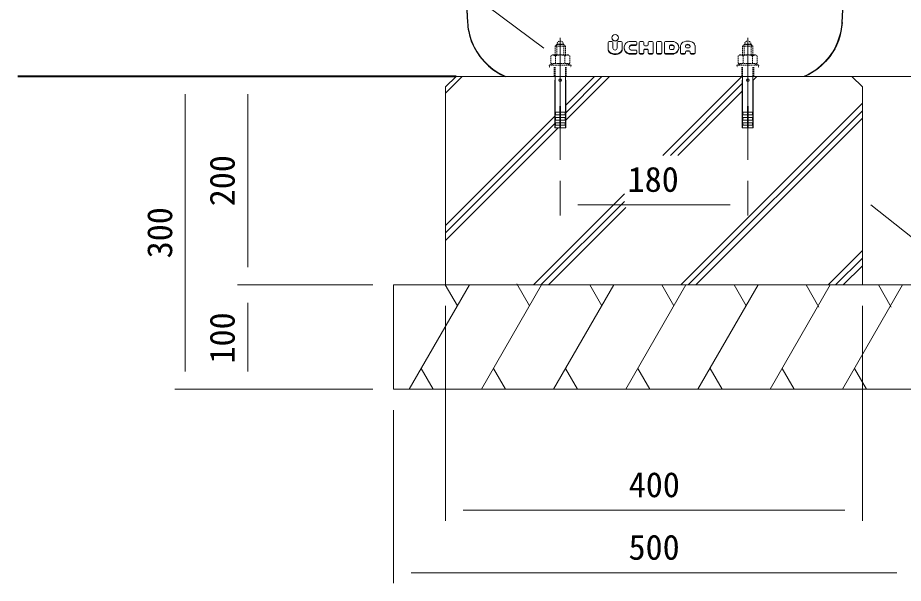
# Model space of a CAD drawing. Units: millimetres, scale not verified. Extents: x -2100 to 2100, y -1485 to 1485.
# Drawn here: x 403 to 1253, y -317 to 226 of the extents above; entities that cross this region are included whole.
import ezdxf
from ezdxf.enums import TextEntityAlignment as Align

# ---------------------------------------------------------------- set-up
doc = ezdxf.new("R2010")
doc.units = ezdxf.units.MM
doc.header["$LTSCALE"] = 5
doc.header["$PDMODE"] = 32
doc.header["$PDSIZE"] = 2.5
doc.linetypes.add('USER1', pattern=[50.8, 31.75, -6.35, 6.35, -6.35])
doc.linetypes.add('USER2', pattern=[0.375, 0.25, -0.125])
for name, color, linetype, lineweight in [('0-8_D-STR-STR1', 4, 'Continuous', 13), ('0-A_D-STR', 1, 'Continuous', 18), ('0-B_D-BMK', 2, 'USER1', 13), ('0-C_D-STR-HIDDEN', 2, 'USER2', 13), ('0-D_D-STR-HTXT', 7, 'Continuous', 13), ('1-1_AM_5', 7, 'Continuous', 13)]:
    doc.layers.add(name, color=color, linetype=linetype, lineweight=lineweight)
doc.styles.add('ＭＳ ゴシック', font='')
doc.styles.get('ＭＳ ゴシック').set_extended_font_data('MS Gothic')

msp = doc.modelspace()

# ---------------------------------------------------------------- linework, layer by layer
at = {"layer": '0-8_D-STR-STR1'}
for p, q in [((813.526, 153.27), (829.379, 169.123)), ((928.181, 133.754), (963.55, 169.123)), ((928.526, 141.349), (956.3, 169.123)), ((928.526, 126.849), (970.8, 169.123)), ((1021.993, 93.394), (1097.721, 169.123)), ((1029.243, 93.394), (1098.526, 162.678)), ((1108.526, 165.428), (1112.221, 169.123)), ((1036.493, 93.394), (1098.526, 155.428)), ((1039.143, -30.877), (1213.526, 143.506)), ((1046.393, -30.877), (1213.526, 136.256)), ((813.526, 26.349), (918.526, 131.349)), ((1053.643, -30.877), (1213.526, 129.006)), ((813.526, 19.099), (918.699, 124.271)), ((813.526, 11.849), (921.467, 119.789)), ((897.721, -30.877), (985.132, 56.533)), ((904.971, -30.877), (985.132, 49.283)), ((912.221, -30.877), (986.493, 43.394)), ((1180.564, -30.877), (1213.526, 2.085)), ((1187.814, -30.877), (1213.526, -5.165)), ((1195.064, -30.877), (1213.526, -12.415)), ((778.601, -130.877), (836.336, -30.877)), ((824.789, -50.877), (813.242, -30.877)), ((847.883, -130.877), (905.618, -30.877)), ((894.071, -50.877), (881.861, -29.73)), ((917.165, -130.877), (974.9, -30.877)), ((963.353, -50.877), (951.806, -30.877)), ((986.447, -130.877), (1044.182, -30.877)), ((1032.635, -50.877), (1021.088, -30.877)), ((1055.729, -130.877), (1113.464, -30.877)), ((1101.917, -50.877), (1090.37, -30.877)), ((1125.011, -130.877), (1182.746, -30.877)), ((1171.861, -52.025), (1159.652, -30.877)), ((1194.293, -130.877), (1252.028, -30.877)), ((1241.143, -52.025), (1228.934, -30.877)), ((790.148, -110.877), (801.695, -130.877)), ((870.977, -130.877), (859.43, -110.877)), ((928.712, -110.877), (940.259, -130.877)), ((997.994, -110.877), (1009.541, -130.877)), ((1067.276, -110.877), (1078.823, -130.877)), ((1136.558, -110.877), (1148.105, -130.877)), ((1205.84, -110.877), (1217.387, -130.877))]:
    msp.add_line(p, q, dxfattribs=at)
at = {"layer": '0-A_D-STR', "lineweight": 30}
for p, q in [((819.077, 517.486), (834.58, 220.917)), ((1194.003, 220.917), (1209.506, 517.486))]:
    msp.add_line(p, q, dxfattribs=at)
at = {"layer": '0-A_D-STR', "lineweight": 9}
for p, q in [((819.079, 517.51), (834.582, 220.941)), ((1209.504, 517.51), (1194.002, 220.941)), ((834.742, 221.109), (834.582, 220.941)), ((1193.842, 221.109), (1194.002, 220.941)), ((969.495, 201.745), (969.495, 194.536)), ((973.07, 202.714), (970.496, 202.714)), ((974.07, 196.359), (974.07, 201.745)), ((978.221, 201.745), (978.221, 196.413)), ((981.995, 202.714), (979.221, 202.714)), ((989.767, 197.212), (989.767, 196.684)), ((991.592, 199.399), (991.592, 198.875)), ((991.592, 199.399), (996.076, 199.399)), ((991.592, 198.875), (996.076, 198.875)), ((996.076, 199.399), (996.076, 198.875)), ((997.076, 199.842), (997.076, 201.745)), ((999.229, 201.745), (999.229, 191.635)), ((1002.875, 202.714), (1000.229, 202.714)), ((1003.875, 199.404), (1003.875, 201.745)), ((1007.01, 198.437), (1004.876, 198.437)), ((1008.01, 201.745), (1008.01, 199.404)), ((1010.755, 202.714), (1009.01, 202.714)), ((1010.755, 202.714), (1011.755, 202.714)), ((1012.755, 201.745), (1012.755, 191.635)), ((1015.828, 191.635), (1015.828, 201.745)), ((1016.828, 202.714), (1017.828, 202.714)), ((1017.828, 202.714), (1019.928, 202.714)), ((1020.928, 201.745), (1020.928, 191.635)), ((1023.633, 191.635), (1023.633, 201.745)), ((1024.633, 202.714), (1032.409, 202.714)), ((1028.336, 198.434), (1028.336, 197.909)), ((1028.336, 197.909), (1028.336, 195.903)), ((1029.336, 199.399), (1029.336, 198.875)), ((1031.301, 198.875), (1029.336, 198.875)), ((1032.924, 196.912), (1032.924, 197.44)), ((1038.944, 191.635), (1038.944, 198.767)), ((1043.647, 198.32), (1043.647, 197.796)), ((1043.647, 197.796), (1043.647, 197.654)), ((1044.647, 196.688), (1047.179, 196.688)), ((1048.179, 198.264), (1048.179, 197.739)), ((1048.179, 197.654), (1048.179, 197.739)), ((1052.853, 198.994), (1052.881, 198.767)), ((1052.881, 198.767), (1052.881, 191.635)), ((972.05, 191.743), (972.05, 191.229)), ((976.145, 190.831), (976.145, 190.32)), ((982.942, 194.606), (982.942, 194.083)), ((985.892, 193.555), (985.892, 193.035)), ((989.843, 191.186), (996.076, 191.186)), ((989.843, 191.186), (989.843, 190.674)), ((996.076, 194.502), (991.592, 194.502)), ((996.076, 191.186), (996.076, 190.674)), ((997.076, 191.635), (997.076, 193.539)), ((1000.229, 191.186), (1002.875, 191.186)), ((1000.229, 191.186), (1000.229, 190.674)), ((1000.229, 190.674), (1002.875, 190.674)), ((1002.875, 191.186), (1002.875, 190.674)), ((1003.875, 194.498), (1003.875, 193.976)), ((1003.875, 191.635), (1003.875, 193.976)), ((1004.876, 195.463), (1007.01, 195.463)), ((1004.876, 195.463), (1004.876, 194.939)), ((1004.876, 194.939), (1007.01, 194.939)), ((1007.01, 195.463), (1007.01, 194.939)), ((1008.01, 194.498), (1008.01, 193.976)), ((1008.01, 193.976), (1008.01, 191.635)), ((1009.01, 191.186), (1011.755, 191.186)), ((1009.01, 191.186), (1009.01, 190.674)), ((1009.01, 190.674), (1010.755, 190.674)), ((1011.755, 190.674), (1010.755, 190.674)), ((1011.755, 191.186), (1011.755, 190.674)), ((1016.828, 191.186), (1019.928, 191.186)), ((1016.828, 191.186), (1016.828, 190.674)), ((1017.828, 190.674), (1016.828, 190.674)), ((1019.928, 190.674), (1017.828, 190.674)), ((1019.928, 191.186), (1019.928, 190.674)), ((1024.633, 191.186), (1032.463, 191.186)), ((1024.633, 191.186), (1024.633, 190.674)), ((1032.463, 190.674), (1024.633, 190.674)), ((1029.336, 194.939), (1031.261, 194.939)), ((1032.463, 191.186), (1032.463, 190.674)), ((1039.944, 191.186), (1042.647, 191.186)), ((1039.944, 191.186), (1039.944, 190.674)), ((1042.647, 190.674), (1039.944, 190.674)), ((1042.647, 191.186), (1042.647, 190.674)), ((1043.647, 192.859), (1043.647, 192.341)), ((1043.647, 192.341), (1043.647, 191.635)), ((1044.647, 193.824), (1047.179, 193.824)), ((1044.647, 193.824), (1044.647, 193.303)), ((1047.179, 193.303), (1044.647, 193.303)), ((1047.179, 193.824), (1047.179, 193.303)), ((1048.179, 192.859), (1048.179, 192.341)), ((1048.179, 191.635), (1048.179, 192.341)), ((1049.179, 191.186), (1051.881, 191.186)), ((1049.179, 191.186), (1049.179, 190.674)), ((1051.881, 190.674), (1049.179, 190.674)), ((1051.881, 191.186), (1051.881, 190.674))]:
    msp.add_line(p, q, dxfattribs=at)
at = {"layer": '0-A_D-STR', "lineweight": 40}
msp.add_line((823.526, 169.123), (402.849, 169.123), dxfattribs=at)
at = {"layer": '0-A_D-STR'}
for p, q in [((788.781, 169.123), (899.752, 169.123)), ((823.526, 169.123), (813.526, 159.123)), ((1203.526, 169.123), (823.526, 169.123)), ((870.921, 169.123), (1157.662, 169.123)), ((918.526, 169.789), (918.526, 134.789)), ((928.526, 134.789), (928.526, 169.789)), ((1098.526, 134.789), (1098.526, 169.789)), ((1108.526, 169.789), (1108.526, 134.789)), ((1163.781, 169.123), (1239.781, 169.123)), ((1203.526, 169.123), (1213.526, 159.123)), ((813.526, 159.123), (813.526, -30.877)), ((1213.526, 159.123), (1213.526, -30.877)), ((918.526, 134.789), (923.11, 134.789)), ((918.526, 132.289), (918.526, 129.789)), ((923.11, 132.289), (918.526, 132.289)), ((918.526, 129.789), (923.11, 129.789)), ((923.943, 134.789), (928.526, 134.789)), ((928.526, 132.289), (923.943, 132.289)), ((923.943, 129.789), (928.526, 129.789)), ((928.526, 129.789), (928.526, 132.289)), ((1103.11, 134.789), (1098.526, 134.789)), ((1098.526, 129.789), (1098.526, 132.289)), ((1098.526, 132.289), (1103.11, 132.289)), ((1103.11, 129.789), (1098.526, 129.789)), ((1108.526, 134.789), (1103.943, 134.789)), ((1103.943, 132.289), (1108.526, 132.289)), ((1108.526, 129.789), (1103.943, 129.789)), ((1108.526, 132.289), (1108.526, 129.789)), ((918.526, 127.289), (918.526, 124.789)), ((923.11, 127.289), (918.526, 127.289)), ((918.526, 124.789), (923.11, 124.789)), ((918.526, 122.289), (918.526, 119.789)), ((923.11, 122.289), (918.526, 122.289)), ((928.526, 127.289), (923.943, 127.289)), ((923.943, 124.789), (928.526, 124.789)), ((928.526, 122.289), (923.943, 122.289)), ((928.526, 124.789), (928.526, 127.289)), ((928.526, 119.789), (928.526, 122.289)), ((1098.526, 124.789), (1098.526, 127.289)), ((1098.526, 127.289), (1103.11, 127.289)), ((1103.11, 124.789), (1098.526, 124.789)), ((1098.526, 119.789), (1098.526, 122.289)), ((1098.526, 122.289), (1103.11, 122.289)), ((1103.943, 127.289), (1108.526, 127.289)), ((1108.526, 124.789), (1103.943, 124.789)), ((1103.943, 122.289), (1108.526, 122.289)), ((1108.526, 127.289), (1108.526, 124.789)), ((1108.526, 122.289), (1108.526, 119.789)), ((763.526, -30.877), (1263.526, -30.877)), ((763.526, -30.877), (763.526, -130.877)), ((1263.526, -130.877), (763.526, -130.877))]:
    msp.add_line(p, q, dxfattribs=at)
at = {"layer": '0-A_D-STR', "lineweight": 9}
for points in [[(1193.842, 221.109), (1193.692, 218.979), (1193.457, 216.785), (1193.13, 214.531), (1192.702, 212.222), (1191.974, 209.108), (1189.759, 202.335), (1187.383, 197.07), (1184.705, 192.367), (1181.608, 187.915), (1177.468, 183.059), (1173.122, 178.915), (1168.695, 175.442), (1160.737, 170.655), (1157.028, 169.123)], [(982.995, 194.387), (982.995, 194.394), (982.995, 201.745)], [(996.076, 202.714), (989.841, 202.714), (989.687, 202.703)], [(991.188, 198.793), (991.311, 198.836), (991.421, 198.861), (991.516, 198.873), (991.592, 198.875)], [(1029.336, 199.399), (1031.301, 199.399), (1031.301, 198.875)], [(1032.409, 202.714), (1032.524, 202.708), (1032.65, 202.686)], [(1038.944, 198.767), (1038.944, 198.773), (1038.944, 198.778), (1038.944, 198.784), (1038.944, 198.79), (1038.945, 198.796), (1038.945, 198.801), (1038.945, 198.807), (1038.945, 198.813), (1038.946, 198.818), (1038.946, 198.824), (1038.946, 198.83), (1038.947, 198.835), (1038.947, 198.841), (1038.948, 198.847), (1038.948, 198.853), (1038.949, 198.858), (1038.949, 198.864), (1038.95, 198.87), (1038.95, 198.875), (1038.951, 198.881), (1038.952, 198.887), (1038.953, 198.892), (1038.953, 198.898), (1038.954, 198.904), (1038.955, 198.909), (1038.956, 198.915), (1038.957, 198.921), (1038.958, 198.926), (1038.959, 198.932), (1038.96, 198.938), (1038.961, 198.943), (1038.962, 198.949), (1038.963, 198.954), (1038.964, 198.96), (1038.965, 198.966), (1038.967, 198.971), (1038.968, 198.977), (1038.969, 198.982), (1038.971, 198.988)], [(1038.971, 198.988), (1038.972, 198.993), (1038.972, 198.993)], [(1042.367, 202.511), (1044.165, 202.932), (1045.913, 203.043), (1047.661, 202.932), (1049.458, 202.51)], [(976.145, 190.831), (978.045, 190.974), (979.876, 191.481)], [(982.942, 194.083), (982.944, 194.091), (982.947, 194.098), (982.949, 194.106), (982.952, 194.113), (982.954, 194.121), (982.956, 194.128), (982.959, 194.136), (982.961, 194.144), (982.963, 194.151), (982.965, 194.159), (982.967, 194.167), (982.969, 194.174), (982.971, 194.182), (982.973, 194.19), (982.974, 194.198), (982.976, 194.205), (982.977, 194.213), (982.979, 194.221), (982.98, 194.229), (982.982, 194.237), (982.983, 194.244), (982.984, 194.252), (982.986, 194.26), (982.987, 194.268), (982.988, 194.276), (982.989, 194.284), (982.99, 194.292), (982.99, 194.299), (982.991, 194.307), (982.992, 194.315), (982.993, 194.323), (982.993, 194.331), (982.994, 194.339), (982.994, 194.347), (982.994, 194.355), (982.995, 194.363), (982.995, 194.371), (982.995, 194.379), (982.995, 194.387)], [(989.685, 190.686), (989.843, 190.674), (996.076, 190.674)], [(991.592, 194.502), (991.516, 194.505), (991.422, 194.516), (991.311, 194.541), (991.188, 194.585)], [(1032.714, 190.705), (1032.582, 190.681), (1032.463, 190.674)]]:
    msp.add_lwpolyline(points, dxfattribs=at)
at = {"layer": '0-A_D-STR', "lineweight": 30}
for points in [[(834.582, 220.941), (834.719, 218.954), (834.938, 216.837), (835.255, 214.592), (835.683, 212.227), (836.413, 209.06), (838.521, 202.514), (840.814, 197.331), (843.392, 192.699), (846.372, 188.309), (850.371, 183.491), (854.565, 179.366), (858.836, 175.895), (866.509, 171.067), (870.921, 169.123)], [(1194.002, 220.941), (1192.9, 212.227), (1192.62, 210.918), (1192.17, 209.06), (1190.53, 203.764), (1188.662, 199.195), (1186.941, 195.735), (1184.598, 191.755), (1182.211, 188.309), (1178.212, 183.491), (1174.018, 179.366), (1169.747, 175.895), (1162.075, 171.067), (1157.662, 169.123)]]:
    msp.add_lwpolyline(points, dxfattribs=at)
at = {"layer": '0-A_D-STR'}
for points in [[(928.818, 165.623), (928.818, 119.789), (918.235, 119.789), (918.235, 165.623)], [(1098.235, 165.623), (1098.235, 119.789), (1108.818, 119.789), (1108.818, 165.623)], [(923.11, 119.789), (923.11, 140.623), (923.943, 140.623), (923.943, 119.789)], [(1103.943, 119.789), (1103.943, 140.623), (1103.11, 140.623), (1103.11, 119.789)]]:
    msp.add_lwpolyline(points, dxfattribs=at)
at = {"layer": '0-A_D-STR', "lineweight": 9}
for centre, radius, start, end in [((894.71, 224.407), 60.051, 183.1481, 247.01819), ((976.267, 206.041), 3.284, 1.67783, 178.31894), ((976.27, 206.244), 3.285, 181.8774, 358.12276), ((970.478, 201.727), 0.985, 88.99422, 178.93189), ((973.087, 201.727), 0.985, 1.06811, 91.00578), ((976.143, 196.607), 2.092, 186.82977, 354.65812), ((979.203, 201.727), 0.985, 88.99422, 178.93189), ((982.012, 201.727), 0.985, 1.06811, 91.00578), ((991.688, 197.086), 6.791, 179.20111, 211.35257), ((991.809, 196.611), 6.907, 179.38791, 211.15168), ((992.108, 196.773), 7.184, 151.85573, 180.69426), ((990.519, 197.129), 5.631, 98.48628, 147.42662), ((992.084, 196.65), 2.318, 112.67953, 179.06915), ((992.078, 196.724), 2.312, 180.91869, 247.41545), ((992.011, 197.219), 2.241, 100.87955, 180.1668), ((996.093, 201.727), 0.985, 1.06811, 91.00578), ((996.095, 199.862), 0.984, 268.91289, 358.87429), ((1000.212, 201.727), 0.985, 88.99422, 178.93189), ((1002.893, 201.727), 0.985, 1.06811, 91.00578), ((1004.857, 199.423), 0.984, 181.13681, 271.09718), ((1007.029, 199.423), 0.984, 268.90282, 358.86319), ((1008.993, 201.727), 0.985, 88.99422, 178.93189), ((1011.769, 201.724), 0.986, 1.24101, 90.82357), ((1016.814, 201.724), 0.986, 89.1779, 178.75896), ((1019.945, 201.727), 0.985, 1.06811, 91.00578), ((1024.616, 201.727), 0.985, 88.99422, 178.93189), ((1029.317, 197.889), 0.984, 88.90618, 178.83497), ((1029.316, 195.924), 0.983, 181.22583, 271.17757), ((1030.905, 196.902), 2.016, 280.2986, 0.36892), ((1030.922, 196.94), 1.997, 359.278, 78.93747), ((1030.925, 197.465), 1.994, 359.26032, 78.99367), ((1031.316, 197.276), 6.204, 280.66381, 359.30566), ((1031.232, 196.552), 6.282, 1.1275, 76.97919), ((1031.282, 196.787), 6.231, 283.2502, 358.97471), ((1043.821, 197.701), 5.02, 106.81493, 165.07712), ((1045.907, 197.19), 2.344, 13.57936, 164.99924), ((1044.627, 197.674), 0.983, 181.18122, 271.13736), ((1047.198, 197.674), 0.983, 268.86264, 358.81878), ((1048.029, 197.721), 4.99, 14.7759, 73.37709), ((974.367, 196.211), 5.027, 193.29611, 242.59318), ((974.348, 195.686), 5.009, 193.32653, 242.72552), ((976.068, 199.299), 8.979, 243.53264, 270.49568), ((976.247, 200.994), 10.664, 269.45322, 289.8975), ((977.917, 196.476), 5.351, 291.41777, 339.58331), ((977.918, 195.965), 5.367, 291.39394, 339.46141), ((990.498, 196.749), 5.606, 214.74246, 263.28707), ((990.614, 196.402), 5.79, 215.49403, 260.77322), ((996.098, 191.658), 0.981, 268.72425, 358.66457), ((996.097, 193.517), 0.983, 1.27654, 91.19425), ((1000.207, 191.658), 0.981, 181.33543, 271.27575), ((1002.897, 191.658), 0.981, 268.72425, 358.66457), ((1004.855, 193.954), 0.983, 88.81579, 178.73465), ((1007.03, 193.954), 0.983, 1.26535, 91.18421), ((1008.988, 191.658), 0.981, 181.33543, 271.27575), ((1011.774, 191.661), 0.982, 268.90944, 358.49245), ((1016.81, 191.661), 0.982, 181.50754, 271.09185), ((1019.95, 191.658), 0.981, 268.72425, 358.66457), ((1024.611, 191.658), 0.981, 181.33543, 271.27583), ((1039.922, 191.658), 0.981, 181.33543, 271.27575), ((1042.669, 191.658), 0.981, 268.72425, 358.66457), ((1044.626, 192.318), 0.982, 88.77817, 178.69266), ((1047.2, 192.318), 0.982, 1.30734, 91.22183), ((1049.157, 191.658), 0.981, 181.33543, 271.27575), ((1051.903, 191.658), 0.981, 268.72425, 358.66457)]:
    msp.add_arc(centre, radius, start, end, dxfattribs=at)
at = {"layer": '0-A_D-STR'}
for centre, start, end in [((916.86, 133.539), 323.1301, 36.8699), ((916.86, 128.539), 323.1301, 36.8699), ((930.193, 133.539), 143.1301, 216.8699), ((930.193, 128.539), 143.1301, 216.8699), ((1096.86, 133.539), 323.1301, 36.8699), ((1096.86, 128.539), 323.1301, 36.8699), ((1110.193, 133.539), 143.1301, 216.8699), ((1110.193, 128.539), 143.1301, 216.8699), ((916.86, 123.539), 323.1301, 36.8699), ((930.193, 123.539), 143.1301, 216.8699), ((1096.86, 123.539), 323.1301, 36.8699), ((1110.193, 123.539), 143.1301, 216.8699)]:
    msp.add_arc(centre, 2.083, start, end, dxfattribs=at)
at = {"layer": '0-A_D-STR', "lineweight": 9}
for centre, major_axis, start_param, end_param in [((976.27, 206.629), (3.275, 0), 3.189707, 6.2354938), ((996.076, 200.364), (1, 0), 4.712389, 6.2831853), ((1029.336, 198.434), (-1, 0), 4.712389, 6.2831853), ((1045.906, 197.818), (-2.319, 0), 3.3422892, 6.0565926), ((975.922, 198.91), (8.376, 0), 4.2319054, 4.7391173), ((996.076, 192.151), (1, 0), 4.712389, 6.2831853), ((1000.229, 192.151), (1, 0), 3.1415927, 4.712389), ((1002.875, 192.151), (1, 0), 4.712389, 6.2831853), ((1004.876, 194.498), (-1, 0), 4.712389, 6.2831853), ((1007.01, 194.498), (-1, 0), 3.1415927, 4.712389), ((1009.01, 192.151), (1, 0), 3.1415927, 4.712389), ((1011.755, 192.151), (1, 0), 4.712389, 6.2831853), ((1016.828, 192.151), (1, 0), 3.1415927, 4.712389), ((1019.928, 192.151), (1, 0), 4.712389, 6.2831853), ((1024.633, 192.151), (1, 0), 3.1415927, 4.7123906), ((1039.944, 192.151), (1, 0), 3.1415927, 4.712389), ((1042.647, 192.151), (1, 0), 4.712389, 6.2831853), ((1044.647, 192.859), (-1, 0), 4.712389, 6.2831853), ((1047.179, 192.859), (-1, 0), 3.1415927, 4.712389), ((1049.179, 192.151), (1, 0), 3.1415927, 4.712389), ((1051.881, 192.151), (1, 0), 4.712389, 6.2831853)]:
    msp.add_ellipse(centre, major_axis=major_axis, ratio=0.96492, start_param=start_param, end_param=end_param, dxfattribs=at)
at = {"layer": '0-A_D-STR'}
for p in [(923.526, 165.623), (1103.526, 165.623)]:
    msp.add_point(p, dxfattribs=at)
at = {"layer": '0-B_D-BMK'}
for p, q in [((923.526, 89.123), (923.526, 206.123)), ((923.526, 204.304), (923.526, 131.356)), ((1103.526, 89.123), (1103.526, 206.123)), ((1103.555, 204.304), (1103.555, 131.356)), ((923.526, 119.789), (923.526, 193.123)), ((1103.526, 119.789), (1103.526, 193.123))]:
    msp.add_line(p, q, dxfattribs=at)
at = {"layer": '0-C_D-STR-HIDDEN'}
for p, q in [((928.526, 198.123), (918.526, 198.123)), ((918.526, 198.123), (918.526, 189.789)), ((920.193, 199.789), (920.193, 189.789)), ((926.86, 189.789), (926.86, 199.789)), ((928.526, 189.789), (928.526, 198.123)), ((1098.526, 198.123), (1108.526, 198.123)), ((1098.526, 189.789), (1098.526, 198.123)), ((1100.193, 189.789), (1100.193, 199.789)), ((1106.86, 199.789), (1106.86, 189.789)), ((1108.526, 198.123), (1108.526, 189.789)), ((916.026, 189.789), (914.401, 188.851)), ((914.401, 188.851), (914.401, 181.456)), ((931.026, 189.789), (916.026, 189.789)), ((918.964, 188.851), (918.964, 181.456)), ((928.089, 188.851), (928.089, 181.456)), ((931.026, 189.789), (932.651, 188.851)), ((932.651, 188.851), (932.651, 181.456)), ((1096.026, 189.789), (1094.401, 188.851)), ((1094.401, 188.851), (1094.401, 181.456)), ((1096.026, 189.789), (1111.026, 189.789)), ((1098.964, 188.851), (1098.964, 181.456)), ((1108.089, 188.851), (1108.089, 181.456)), ((1111.026, 189.789), (1112.651, 188.851)), ((1112.651, 188.851), (1112.651, 181.456)), ((918.235, 181.456), (912.901, 180.039)), ((912.901, 180.039), (913.41, 178.123)), ((934.151, 180.039), (912.901, 180.039)), ((932.651, 181.456), (914.401, 181.456)), ((934.151, 180.039), (928.818, 181.456)), ((934.151, 180.039), (933.642, 178.123)), ((1092.901, 180.039), (1098.235, 181.456)), ((1092.901, 180.039), (1093.41, 178.123)), ((1092.901, 180.039), (1114.151, 180.039)), ((1094.401, 181.456), (1112.651, 181.456)), ((1108.818, 181.456), (1114.151, 180.039)), ((1114.151, 180.039), (1113.642, 178.123)), ((917.693, 169.789), (917.693, 178.123)), ((918.526, 178.123), (918.526, 169.789)), ((928.526, 169.789), (928.526, 178.123)), ((929.36, 178.123), (929.36, 169.789)), ((1097.693, 178.123), (1097.693, 169.789)), ((1098.526, 169.789), (1098.526, 178.123)), ((1108.526, 178.123), (1108.526, 169.789)), ((1109.36, 169.789), (1109.36, 178.123))]:
    msp.add_line(p, q, dxfattribs=at)
for points in [[(928.526, 198.123), (926.86, 199.789), (920.193, 199.789), (918.526, 198.123)], [(926.443, 199.789), (926.443, 200.206), (920.61, 200.206), (920.61, 199.789)], [(1098.526, 198.123), (1100.193, 199.789), (1106.86, 199.789), (1108.526, 198.123)], [(1100.61, 199.789), (1100.61, 200.206), (1106.443, 200.206), (1106.443, 199.789)]]:
    msp.add_lwpolyline(points, dxfattribs=at)
for centre, radius, start, end in [((923.526, 200.206), 2.917, 0, 180), ((1103.526, 200.206), 2.917, 0, 180), ((915.522, 183.142), 6.667, 58.91505, 85.65951), ((923.526, 178.226), 11.563, 66.7603, 113.2397), ((931.531, 183.142), 6.667, 94.34049, 121.08495), ((1095.522, 183.142), 6.667, 58.91505, 85.65951), ((1103.526, 178.226), 11.563, 66.7603, 113.2397), ((1111.531, 183.142), 6.667, 94.34049, 121.08495)]:
    msp.add_arc(centre, radius, start, end, dxfattribs=at)
at = {"layer": '0-D_D-STR-HTXT'}
for points in [[(907.819, 196.402), (743.938, 318.334), (718.938, 318.334)], [(1221.494, 46.17), (1332.226, -41.554), (1357.226, -41.554)]]:
    msp.add_lwpolyline(points, dxfattribs=at)
at = {"layer": '1-1_AM_5'}
for p, q in [((783.526, 169.123), (553.693, 169.123)), ((803.526, 169.123), (613.693, 169.123)), ((1223.526, 169.116), (1323.392, 169.085)), ((563.693, 152.123), (563.693, -113.877)), ((623.693, -13.877), (623.693, 152.123)), ((923.526, 69.123), (923.526, 35.894)), ((1103.526, 69.123), (1103.526, 35.894)), ((940.526, 45.894), (1086.526, 45.894)), ((743.526, -30.877), (613.693, -30.877)), ((743.526, -30.877), (613.693, -30.877)), ((623.693, -47.877), (623.693, -113.877)), ((813.526, -50.877), (813.526, -257.012)), ((1213.526, -50.877), (1213.526, -257.012)), ((743.526, -130.877), (553.693, -130.877)), ((743.526, -130.877), (613.693, -130.877)), ((763.526, -150.877), (763.526, -317.012)), ((830.526, -247.012), (1196.526, -247.012)), ((780.526, -307.012), (1246.526, -307.012))]:
    msp.add_line(p, q, dxfattribs=at)

# ---------------------------------------------------------------- texts
at = {"layer": '1-1_AM_5', "style": 'ＭＳ ゴシック'}
for s, p in [('200', (618.319, 44.623)), ('300', (558.319, -5.315)), ('100', (618.319, -106.202))]:
    msp.add_text(s, height=24.05, rotation=90, dxfattribs=at).set_placement(p, align=Align.BOTTOM_LEFT)
for s, p in [('180', (988.201, 51.268)), ('400', (989.276, -241.638)), ('500', (989.089, -301.638))]:
    msp.add_text(s, height=24.05, dxfattribs=at).set_placement(p, align=Align.BOTTOM_LEFT)

doc.saveas('drawing.dxf')
